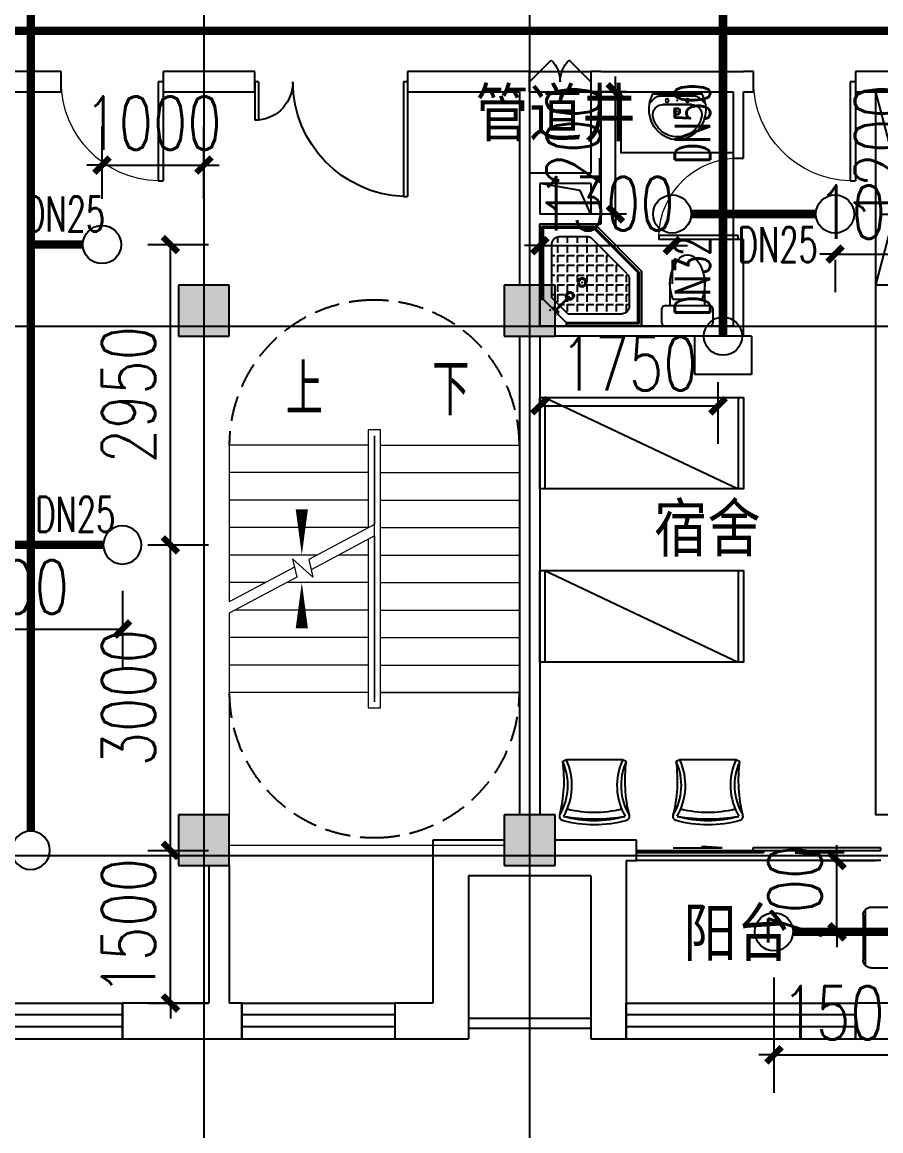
# Model space of a CAD drawing. Extents: x 0 to 2838408, y -923048 to 203859.
# Drawn here: x 2770978 to 2779413, y -409880 to -398991 of the extents above; entities that cross this region are included whole.
import ezdxf

# ---------------------------------------------------------------- set-up
doc = ezdxf.new("R2010")
doc.units = 0
doc.header["$LTSCALE"] = 1000
doc.linetypes.add('DASH', pattern=[0.35, 0.25, -0.1])
for name, color, linetype in [('A-Fixt', 81, 'Continuous'), ('CLAYER', 7, 'Continuous'), ('COLUMN', 9, 'Continuous'), ('DIM_SYMB', 3, 'Continuous'), ('DIM_喷淋', 3, 'Continuous'), ('DOOR_FIRE', 4, 'Continuous'), ('DOTE', 8, 'Continuous'), ('E2-栏杆', 92, 'Continuous'), ('EQUIP_喷头', 7, 'Continuous'), ('PIPE-喷淋', 6, 'Continuous'), ('PUB_HATCH', 8, 'Continuous'), ('PUB_TEXT', 7, 'Continuous'), ('STAIR', 2, 'Continuous'), ('TEXT_喷淋', 7, 'Continuous'), ('TWT_DIM', 3, 'Continuous'), ('WALL', 9, 'Continuous'), ('WINDOW', 4, 'Continuous'), ('XREF', 8, 'Continuous'), ('洁具', 213, 'Continuous'), ('配景', 3, 'Continuous')]:
    doc.layers.add(name, color=color, linetype=linetype)
doc.layers.add('A-FLOR-STRS', color=8, linetype='Continuous', lineweight=0)
doc.styles.add('_TCH_DIM', font='SIMPLEX', dxfattribs={"bigfont": 'GBCBIG'})
doc.styles.add('_TCH_DIM_T3', font='SIMPLEX', dxfattribs={"width": 0.75, "bigfont": 'HZTXT'})
doc.styles.add('_TWT_PIPEDN', font='SIMPLEX', dxfattribs={"width": 0.8, "height": 2.3, "bigfont": 'HZTXT'})
doc.styles.get("Standard").update_dxf_attribs({"font": 'geniso.shx', "bigfont": 'hztxt.shx'})
doc.dimstyles.new('_TWT_ARCH&&150', dxfattribs={"dimtxt": 525, "dimasz": 150, "dimexe": 375, "dimexo": 450, "dimgap": 150, "dimtad": 1, "dimdec": 0, "dimzin": 0, "dimdsep": 46, "dimtxsty": '_TCH_DIM_T3', "dimblk": 'ARCHTICK', "dimcen": 0.09, "dimclrt": 7, "dimazin": 2, "dimtfac": 1, "dimtdec": 0, "dimtix": 1, "dimtmove": 2, "dimatfit": 3, "dimfxl": 1, "dimtolj": 1, "dimtzin": 0, "dimarcsym": 0})

# ---------------------------------------------------------------- blocks, each defined once
blk = doc.blocks.new('1F平面-CAD导入_dwg_Drawing4_t3_dwg_$plan$00001613-474159-1F-927810-1F')
at = {"layer": '洁具'}
for p, q in [((-30, 250), (-170, 250)), ((-200, 170), (-430, 170)), ((-260, -140), (-260, 140)), ((-200, -170), (-200, -220)), ((-170, -250), (-30, -250))]:
    blk.add_line(p, q, dxfattribs=at)
for points in [[(-200, 220), (-200, 170), (-200, -170), (-430, -170)], [(0, -220), (0, 220)]]:
    blk.add_lwpolyline(points, dxfattribs=at)
for centre, radius, start, end in [((-170, 220), 30, 90, 180), ((-30, 220), 30, 0, 90), ((-413, -227), 398, 67.4505, 126.6381), ((-590, 0), 110, 123.4509, 236.5491), ((-413, 227), 398, 233.3619, 292.5495), ((-170, -220), 30, 180, 270), ((-30, -220), 30, 270, 0)]:
    blk.add_arc(centre, radius, start, end, dxfattribs=at)
blk = doc.blocks.new('$lvtry$00000169')
at = {"color": 0}
for p, q in [((259, -36), (259, 0)), ((259, -36), (36, -259)), ((259, -24), (976, -24)), ((259, -36), (964, -36)), ((964, -36), (976, -24)), ((964, -36), (964, -525)), ((976, -24), (976, -530)), ((276, -120), (120, -276)), ((144, -151), (291, -298)), ((151, -144), (298, -291)), ((183, -213), (205, -213)), ((220, -213), (243, -213)), ((270, -213), (270, -143)), ((270, -213), (340, -213)), ((276, -120), (808, -120)), ((366, -213), (366, -143)), ((366, -213), (436, -213)), ((462, -213), (462, -143)), ((462, -213), (532, -213)), ((558, -213), (558, -143)), ((558, -213), (628, -213)), ((655, -213), (655, -143)), ((655, -213), (725, -213)), ((751, -213), (751, -143)), ((751, -213), (821, -213)), ((847, -213), (847, -143)), ((847, -213), (880, -213)), ((880, -192), (880, -460)), ((36, -259), (0, -259)), ((24, -259), (24, -976)), ((36, -259), (36, -964)), ((120, -276), (120, -808)), ((120, -309), (147, -309)), ((173, -309), (173, -239)), ((173, -309), (243, -309)), ((270, -263), (270, -239)), ((334, -309), (340, -309)), ((366, -309), (366, -239)), ((366, -309), (436, -309)), ((462, -309), (462, -239)), ((462, -309), (532, -309)), ((558, -309), (558, -239)), ((558, -309), (628, -309)), ((655, -309), (655, -239)), ((655, -309), (725, -309)), ((751, -309), (751, -239)), ((751, -309), (821, -309)), ((847, -309), (847, -239)), ((847, -309), (880, -309)), ((120, -405), (147, -405)), ((173, -405), (173, -335)), ((173, -405), (243, -405)), ((173, -501), (173, -431)), ((270, -405), (270, -335)), ((270, -405), (340, -405)), ((270, -501), (270, -431)), ((366, -405), (366, -335)), ((366, -405), (379, -405)), ((366, -501), (366, -431)), ((462, -405), (462, -335)), ((462, -405), (532, -405)), ((462, -501), (462, -431)), ((558, -405), (558, -335)), ((558, -405), (628, -405)), ((558, -501), (558, -431)), ((655, -405), (655, -335)), ((655, -405), (725, -405)), ((655, -501), (655, -431)), ((751, -405), (751, -335)), ((751, -405), (821, -405)), ((751, -501), (751, -431)), ((847, -405), (847, -335)), ((847, -405), (880, -405)), ((847, -501), (847, -431)), ((120, -501), (147, -501)), ((173, -501), (243, -501)), ((173, -598), (173, -528)), ((270, -501), (340, -501)), ((270, -598), (270, -528)), ((366, -501), (436, -501)), ((366, -598), (366, -528)), ((462, -501), (532, -501)), ((462, -598), (462, -528)), ((859, -511), (511, -859)), ((964, -525), (525, -964)), ((976, -530), (530, -976)), ((558, -501), (628, -501)), ((558, -598), (558, -528)), ((655, -501), (725, -501)), ((655, -598), (655, -528)), ((751, -501), (821, -501)), ((751, -598), (751, -528)), ((847, -501), (867, -501)), ((964, -525), (976, -530)), ((120, -598), (147, -598)), ((173, -598), (243, -598)), ((173, -694), (173, -624)), ((270, -598), (340, -598)), ((270, -694), (270, -624)), ((366, -598), (436, -598)), ((366, -694), (366, -624)), ((462, -598), (532, -598)), ((462, -694), (462, -624)), ((558, -598), (628, -598)), ((558, -694), (558, -624)), ((655, -598), (725, -598)), ((655, -694), (655, -624)), ((751, -598), (773, -598)), ((120, -694), (147, -694)), ((173, -694), (243, -694)), ((173, -790), (173, -720)), ((270, -694), (340, -694)), ((270, -790), (270, -720)), ((366, -694), (436, -694)), ((366, -790), (366, -720)), ((462, -694), (532, -694)), ((462, -790), (462, -720)), ((558, -694), (628, -694)), ((558, -790), (558, -720)), ((655, -694), (676, -694)), ((120, -790), (147, -790)), ((173, -790), (243, -790)), ((173, -878), (173, -816)), ((270, -790), (340, -790)), ((270, -880), (270, -816)), ((366, -790), (436, -790)), ((366, -880), (366, -816)), ((462, -790), (532, -790)), ((462, -880), (462, -816)), ((558, -790), (580, -790)), ((36, -964), (24, -976)), ((24, -976), (530, -976)), ((36, -964), (525, -964)), ((192, -880), (460, -880)), ((525, -964), (530, -976))]:
    blk.add_line(p, q, dxfattribs=at)
blk.add_lwpolyline([(0, 0), (0, -1000), (540, -1000), (1000, -540), (1000, 0)], close=True)
for points in [[(0, 0), (0, -1000)], [(0, 0), (1000, 0)], [(1000, 0), (1000, -540)], [(136, -190), (148, -178), (132, -162), (121, -174)], [(190, -136), (178, -148), (162, -132), (174, -121)], [(1000, -540), (540, -1000)], [(0, -1000), (540, -1000)]]:
    blk.add_lwpolyline(points, close=True, dxfattribs=at)
for radius in [43.8, 31.1]:
    blk.add_circle((416, -428), radius, dxfattribs=at)
for centre, radius, start, end in [((808, -192), 72, 0, 90), ((296, -296), 40.6, 142.583, 128.4197), ((296, -296), 28.6, 145.828, 125.6599), ((808, -460), 72, 315, 0), ((192, -808), 72, 180, 270), ((460, -808), 72, 270, 315)]:
    blk.add_arc(centre, radius, start, end, dxfattribs=at)
for p in [(156, -102, 0), (103, -156, 0), (416, -428, 0)]:
    blk.add_point(p, dxfattribs=at)
blk = doc.blocks.new('$lvtry$00000178')
at = {"color": 0}
for p, q in [((-238, 0), (238, 0)), ((-214, -36), (-272, -91)), ((-180, -23), (180, -23)), ((-142, -105), (140, -105)), ((140, -105), (-142, -105)), ((216, -37), (268, -91))]:
    blk.add_line(p, q, dxfattribs=at)
blk.add_lwpolyline([(-104, -430, 0.224698), (110, -425, 0.348046), (269, -79), (239, 0), (-241, 0), (-271, -79, 0.356844)], format="xyb", close=True, dxfattribs=at)
for centre, radius in [((-100, -65), 16.3), ((100, -65), 16.3), ((1, -172), 31.6)]:
    blk.add_circle(centre, radius, dxfattribs=at)
at = {"color": 0, "lineweight": 13}
blk.add_circle((1, -172), 23, dxfattribs=at)
at = {"color": 0}
for centre, radius, start, end in [((-142, -205), 100, 90, 190.5602), ((-180, -73), 50, 90, 133.181), ((140, -205), 100, 349.4398, 90), ((180, -73), 50, 44.5607, 90), ((-1, -179), 243, 190.5602, 349.4398)]:
    blk.add_arc(centre, radius, start, end, dxfattribs=at)
for p in [(0, -65), (1, -172)]:
    blk.add_point(p, dxfattribs=at)
blk = doc.blocks.new('A$C70365C93')
at = {"layer": '洁具'}
blk.add_lwpolyline([(-1900, 2300), (-1900, 1700), (-800, 1700), (-800, 2300)], close=True, dxfattribs=at)
blk.add_blockref('$lvtry$00000178', (-1350, 2280), dxfattribs=at)
at = {"layer": '洁具', "rotation": 180}
blk.add_blockref('$lvtry$00000169', (0, 0), dxfattribs=at)
at = {"layer": '洁具', "extrusion": (0, 0, -1), "xscale": -1, "zscale": -1, "rotation": 90}
blk.add_blockref('1F平面-CAD导入_dwg_Drawing4_t3_dwg_$plan$00001613-474159-1F-927810-1F', (1450, 0), dxfattribs=at)
blk = doc.blocks.new('单人床')
at = {"layer": 'A-Fixt'}
for p, q in [((47774, 13973), (48674, 13973)), ((47774, 12073), (48674, 13973)), ((47774, 12073), (48674, 12073))]:
    blk.add_line(p, q, dxfattribs=at)
blk.add_lwpolyline([(47774, 14023), (48674, 14023), (48674, 12023), (47774, 12023), (47774, 14023)], dxfattribs=at)
blk = doc.blocks.new('CH_AP01')
for p, q in [((-311, 17), (-275, 0)), ((-275, 0), (275, 0)), ((275, 0), (311, 17))]:
    blk.add_line(p, q)
for centre, radius, start, end in [((-307, 555), 37.8, 100.1859, 202.8359), ((0, -579), 1213, 74.7104, 105.2896), ((0, -579), 1173, 75.0287, 104.9713), ((0, -1278), 1857, 80.611, 99.389), ((-824, 250), 603, 335.5038, 30.2691), ((824, 250), 603, 149.7309, 204.4962), ((307, 555), 37.8, 337.1641, 79.8141), ((-1658, 202), 1360, 352.1659, 14.4283), ((-824, 250), 563, 335.5038, 31.0903), ((0, -579), 1093, 75.8767, 104.1233), ((824, 250), 563, 148.9097, 204.4962), ((1658, 202), 1360, 165.5717, 187.8341)]:
    blk.add_arc(centre, radius, start, end)
blk = doc.blocks.new('A$C61295E98')
at = {"color": 3}
for p, q in [((544, 598), (0, 598)), ((0, 598), (0, 0)), ((161, 598), (161, 0)), ((170, 0), (170, 598)), ((603, 572), (603, 26)), ((624, 518), (624, 80)), ((544, 0), (0, 0))]:
    blk.add_line(p, q, dxfattribs=at)
for points in [[(82, 540), (75, 540), (75, 577), (82, 577)], [(82, 453), (75, 453), (75, 490), (82, 490)], [(82, 353), (75, 353), (75, 389), (82, 389)]]:
    blk.add_lwpolyline(points, close=True, dxfattribs=at)
for centre in [(74, 250), (74, 164), (74, 71)]:
    blk.add_circle(centre, 15.7, dxfattribs=at)
for centre, start, end in [((544, 518), 360, 90), ((544, 80), 270, 0)]:
    blk.add_arc(centre, 80, start, end, dxfattribs=at)
blk = doc.blocks.new('宿舍')
at = {"layer": 'A-Fixt'}
for p, q in [((47854, 13802), (48354, 15702)), ((48354, 13802), (47854, 15702)), ((47854, 13802), (48354, 13802))]:
    blk.add_line(p, q, dxfattribs=at)
for points in [[(47854, 8602), (48354, 8602), (48354, 15702), (47854, 15702)], [(47854, 10676), (47970, 10676), (47970, 11743), (47854, 11743)]]:
    blk.add_lwpolyline(points, close=True, dxfattribs=at)
at = {"xscale": -1, "rotation": 90}
for p in [(63677, 60475), (63677, 58775)]:
    blk.add_blockref('单人床', p, dxfattribs=at)
at = {"layer": 'A-Fixt', "xscale": -1, "rotation": 180}
for p in [(50002, 9140), (51117, 9140)]:
    blk.add_blockref('CH_AP01', p, dxfattribs=at)
at = {"layer": '配景', "color": 252}
blk.add_blockref('A$C61295E98', (47854, 7097), dxfattribs=at)
blk = doc.blocks.new('$WINLIB2D$00000001')
at = {"color": 0}
for points in [[(-0.5, 0.5), (-0.5, -0.5)], [(-0.5, 0.5), (0.5, 0.5)], [(0.5, -0.5), (0.5, 0.5)], [(0.5, 0.1667), (-0.5, 0.1667)], [(0.5, -0.1667), (-0.5, -0.1667)], [(-0.5, -0.5), (0.5, -0.5)]]:
    blk.add_lwpolyline(points, dxfattribs=at)
blk = doc.blocks.new('$DorLib2D$00000131')
at = {"color": 0, "linetype": 'Continuous'}
for p, q in [((0.15, 0.125), (0.2319, 0.1973)), ((0.2319, 0.1973), (0.2319, 0.125)), ((-0.5, 0.125), (-0.5, 0)), ((0.0192, 0.125), (-0.5, 0.125)), ((0.0192, 0), (0.0192, 0.125)), ((0.35, 0.125), (0.15, 0.125)), ((-0.5, 0), (0.0192, 0)), ((-0.024, 0), (0.5, 0)), ((-0.024, -0.125), (-0.024, 0)), ((0.5, 0), (0.5, -0.125)), ((-0.35, -0.125), (-0.15, -0.125)), ((-0.2319, -0.1973), (-0.2319, -0.125)), ((-0.15, -0.125), (-0.2319, -0.1973)), ((0.5, -0.125), (-0.024, -0.125))]:
    blk.add_line(p, q, dxfattribs=at)
blk = doc.blocks.new('$DorLib2D$00000001')
for p, q in [((0.45, 0.975), (0.5, 0.975)), ((0.45, 0), (0.45, 0.975)), ((0.5, 0), (0.5, 0.975)), ((0.5, 0), (0.45, 0))]:
    blk.add_line(p, q)
at = {"lineweight": 13}
blk.add_arc((0.475, 0), 0.975, 91.4693, 180, dxfattribs=at)
blk = doc.blocks.new('$DorLib2D$00000116')
at = {"color": 0}
for p, q in [((-0.5, 0), (-0.146, 0.354)), ((0.5, 0), (0.146, 0.354))]:
    blk.add_line(p, q, dxfattribs=at)
for centre, start, end in [((-0.5, 0), 0, 45), ((0.5, 0), 135, 180)]:
    blk.add_arc(centre, 0.5, start, end, dxfattribs=at)
blk = doc.blocks.new('$DorLib2D$00000225')
at = {"color": 0}
for p, q in [((0.475, -0.0014), (0.475, 0.7521)), ((0.475, 0.7521), (0.5, 0.7521)), ((0.5, -0.0014), (0.5, 0.7521)), ((-0.5, 0), (-0.5, 0.252)), ((-0.475, 0.252), (-0.5, 0.252)), ((-0.475, 0), (-0.475, 0.252)), ((-0.475, 0), (-0.5, 0)), ((0.475, -0.0014), (0.5, -0.0014))]:
    blk.add_line(p, q, dxfattribs=at)
for centre, radius, start, end in [((0.5046, -0.0019), 0.7546, 92.24927, 179.72377), ((-0.5008, 0.0026), 0.2508, 359.78987, 84.09744)]:
    blk.add_arc(centre, radius, start, end, dxfattribs=at)
blk = doc.blocks.new('2F1')
at = {"layer": 'PUB_HATCH'}
for points in [[(2436466.7, -402075.2), (2436966.7, -402075.2), (2436966.7, -401575.2), (2436466.7, -401575.2)], [(2439666.7, -402075.2), (2440166.7, -402075.2), (2440166.7, -401575.2), (2439666.7, -401575.2)], [(2436466.7, -407275.2), (2436966.7, -407275.2), (2436966.7, -406775.2), (2436466.7, -406775.2)], [(2439666.7, -407275.2), (2440166.7, -407275.2), (2440166.7, -406775.2), (2439666.7, -406775.2)]]:
    blk.add_hatch(color=256, dxfattribs=at).paths.add_polyline_path(points)
blk.add_lwpolyline([(2440516.7, -400875.2), (2440413.2, -400645), (2440016.7, -400575.2)])
at = {"layer": 'A-FLOR-STRS'}
for p, q in [((2438451.7, -402995.2), (2438331.7, -402995.2)), ((2438331.7, -402995.2), (2438331.7, -403955.8)), ((2438451.7, -405725.2), (2438451.7, -402995.2)), ((2438391.7, -403055.2), (2438391.7, -403055.2)), ((2438391.7, -403055.2), (2438391.7, -403923.8)), ((2438391.7, -403923.8), (2438391.7, -403055.2)), ((2436966.7, -403145.2), (2436966.7, -404683.3)), ((2438331.7, -403145.2), (2436966.7, -403145.2)), ((2438391.7, -403145.2), (2438391.7, -403923.8)), ((2438391.7, -405575.2), (2438391.7, -403145.2)), ((2438391.7, -403145.2), (2438391.7, -403145.2)), ((2438451.7, -403145.2), (2439816.7, -403145.2)), ((2439816.7, -405575.2), (2439816.7, -403145.2)), ((2438331.7, -403415.2), (2436966.7, -403415.2)), ((2438451.7, -403415.2), (2439816.7, -403415.2)), ((2438331.7, -403685.2), (2436966.7, -403685.2)), ((2438451.7, -403685.2), (2439816.7, -403685.2)), ((2438331.7, -403955.2), (2436966.7, -403955.2)), ((2438391.7, -403923.8), (2437746.8, -404267.5)), ((2438451.7, -403955.2), (2439816.7, -403955.2)), ((2438391.7, -404037.2), (2437770.2, -404368.4)), ((2438331.7, -404069.1), (2438331.7, -405725.2)), ((2438391.7, -404037.2), (2438391.7, -405575.2)), ((2438391.7, -404037.2), (2438391.7, -405665.2)), ((2438391.7, -405665.2), (2438391.7, -404037.2)), ((2437826.2, -404225.2), (2436966.7, -404225.2)), ((2437787.1, -404441.4), (2437587.1, -404261.6)), ((2437587.1, -404261.6), (2437629.3, -404443.5)), ((2437746.8, -404267.5), (2437787.1, -404441.4)), ((2438331.7, -404225.2), (2438038.9, -404225.2)), ((2438451.7, -404225.2), (2439816.7, -404225.2)), ((2437605.9, -404342.7), (2436966.7, -404683.3)), ((2437629.3, -404443.5), (2436966.7, -404796.6)), ((2437319.6, -404495.2), (2436966.7, -404495.2)), ((2438331.7, -404495.2), (2437532.2, -404495.2)), ((2438451.7, -404495.2), (2439816.7, -404495.2)), ((2436966.7, -404796.6), (2436966.7, -405575.2)), ((2438331.7, -404765.2), (2437025.6, -404765.2)), ((2438451.7, -404765.2), (2439816.7, -404765.2)), ((2438331.7, -405035.2), (2436966.7, -405035.2)), ((2438451.7, -405035.2), (2439816.7, -405035.2)), ((2438331.7, -405305.2), (2436966.7, -405305.2)), ((2438451.7, -405305.2), (2439816.7, -405305.2)), ((2438331.7, -405575.2), (2436966.7, -405575.2)), ((2436966.7, -405575.2), (2436966.7, -406775.2)), ((2438331.7, -405575.2), (2436966.7, -405575.2)), ((2438451.7, -405575.2), (2439816.7, -405575.2)), ((2439816.7, -405575.2), (2438451.7, -405575.2)), ((2439816.7, -406775.2), (2439816.7, -405575.2)), ((2438391.7, -405665.2), (2438391.7, -405665.2)), ((2438331.7, -405725.2), (2438451.7, -405725.2)), ((2436966.7, -407075.2), (2439666.7, -407075.2))]:
    blk.add_line(p, q, dxfattribs=at)
at = {"layer": 'COLUMN'}
for p, q in [((2436966.7, -401575.2), (2436466.7, -401575.2)), ((2436466.7, -401575.2), (2436466.7, -402075.2)), ((2436966.7, -402075.2), (2436966.7, -401575.2)), ((2440166.7, -401575.2), (2439666.7, -401575.2)), ((2439666.7, -401575.2), (2439666.7, -402075.2)), ((2440166.7, -402075.2), (2440166.7, -401575.2)), ((2436466.7, -402075.2), (2436966.7, -402075.2)), ((2439666.7, -402075.2), (2440166.7, -402075.2)), ((2436966.7, -406775.2), (2436466.7, -406775.2)), ((2436466.7, -406775.2), (2436466.7, -407275.2)), ((2436966.7, -407275.2), (2436966.7, -406775.2)), ((2440166.7, -406775.2), (2439666.7, -406775.2)), ((2439666.7, -406775.2), (2439666.7, -407275.2)), ((2440166.7, -407275.2), (2440166.7, -406775.2)), ((2436466.7, -407275.2), (2436966.7, -407275.2)), ((2439666.7, -407275.2), (2440166.7, -407275.2))]:
    blk.add_line(p, q, dxfattribs=at)
at = {"layer": 'DIM_SYMB'}
for points in [[(2437679.2, -403010.2, 0, 0, 0), (2437679.2, -404225.2, 0, 120, 0), (2437679.2, -403775.2, 0, 0, 0)], [(2439104.2, -403010.2, 0, 0, 0), (2439104.2, -406325.2, 0, 0, 0), (2437679.2, -406325.2, 0, 0, 0), (2437679.2, -404495.2, 0, 120, 0), (2437679.2, -404945.2, 0, 0, 0)]]:
    blk.add_lwpolyline(points, format="xyseb", dxfattribs=at)
at = {"layer": 'DOOR_FIRE'}
for p, q in [((2439916.7, -399475.2), (2440516.7, -399475.2)), ((2439916.7, -399675.2), (2440516.7, -399675.2))]:
    blk.add_line(p, q, dxfattribs=at)
at = {"layer": 'DOTE'}
for p, q in [((2436716.7, -327575.2), (2436716.7, -410775.2)), ((2439916.7, -327575.2), (2439916.7, -410775.2)), ((2343216.7, -401975.2), (2453916.7, -401975.2)), ((2343216.7, -407175.2), (2453916.7, -407175.2)), ((2343216.7, -407175.2), (2453916.7, -407175.2))]:
    blk.add_line(p, q, dxfattribs=at)
at = {"layer": 'E2-栏杆'}
for points in [[(2440516.7, -408775.2), (2439316.7, -408775.2)], [(2440516.7, -408875.2), (2439316.7, -408875.2)]]:
    blk.add_lwpolyline(points, dxfattribs=at)
at = {"layer": 'STAIR', "color": 9, "linetype": 'DASH'}
for p, q in [((2438391.7, -401720.2), (2438391.7, -401720.2)), ((2438391.7, -407000.2), (2438391.7, -407000.2))]:
    blk.add_line(p, q, dxfattribs=at)
for points in [[(2436966.7, -403145.2, -0.4142136), (2438391.7, -401720.2)], [(2439816.7, -403145.2, 0.4142136), (2438391.7, -401720.2)], [(2436966.7, -405575.2, 0.4142136), (2438391.7, -407000.2)], [(2439816.7, -405575.2, -0.4142136), (2438391.7, -407000.2)]]:
    blk.add_lwpolyline(points, format="xyb", dxfattribs=at)
at = {"layer": 'WALL'}
for p, q in [((2435316.7, -399475.2), (2434716.7, -399475.2)), ((2435316.7, -399675.2), (2435316.7, -399475.2)), ((2436866.7, -399475.2), (2436316.7, -399475.2)), ((2436316.7, -399475.2), (2436316.7, -399675.2)), ((2437216.7, -399475.2), (2436866.7, -399475.2)), ((2437216.7, -399675.2), (2437216.7, -399475.2)), ((2439916.7, -399475.2), (2438716.7, -399475.2)), ((2438716.7, -399475.2), (2438716.7, -399675.2)), ((2439916.7, -399675.2), (2439916.7, -399475.2)), ((2440616.7, -399475.2), (2440516.7, -399475.2)), ((2440516.7, -399475.2), (2440516.7, -399675.2)), ((2440616.7, -399475.2), (2442016.7, -399475.2)), ((2442116.7, -399475.2), (2442016.7, -399475.2)), ((2442116.7, -399675.2), (2442116.7, -399475.2)), ((2443916.7, -399475.2), (2443116.7, -399475.2)), ((2443116.7, -399475.2), (2443116.7, -399675.2)), ((2434816.7, -399675.2), (2435316.7, -399675.2)), ((2436316.7, -399675.2), (2436866.7, -399675.2)), ((2436866.7, -399675.2), (2437216.7, -399675.2)), ((2438716.7, -399675.2), (2439816.7, -399675.2)), ((2439816.7, -399675.2), (2439816.7, -400475.2)), ((2439916.7, -399675.2), (2439916.7, -400475.2)), ((2440516.7, -399675.2), (2440516.7, -400475.2)), ((2440616.7, -399675.2), (2441916.7, -399675.2)), ((2440616.7, -399675.2), (2440616.7, -400475.2)), ((2441916.7, -399675.2), (2441916.7, -400325.2)), ((2442016.7, -399675.2), (2442116.7, -399675.2)), ((2442016.7, -400325.2), (2442016.7, -399675.2)), ((2443116.7, -399675.2), (2443816.7, -399675.2)), ((2441916.7, -400325.2), (2442016.7, -400325.2)), ((2439816.7, -400475.2), (2439816.7, -400875.2)), ((2440516.7, -400475.2), (2439916.7, -400475.2)), ((2440616.7, -400475.2), (2440616.7, -400975.2)), ((2440016.7, -400575.2), (2440016.7, -400875.2)), ((2440516.7, -400575.2), (2440016.7, -400575.2)), ((2440516.7, -400575.2), (2440516.7, -400875.2)), ((2439816.7, -400875.2), (2439816.7, -401575.2)), ((2440516.7, -400875.2), (2440016.7, -400875.2)), ((2440016.7, -400975.2), (2440016.7, -401575.2)), ((2440616.7, -400975.2), (2440016.7, -400975.2)), ((2442016.7, -401125.2), (2441916.7, -401125.2)), ((2441916.7, -401125.2), (2441916.7, -401975.2)), ((2442016.7, -402075.2), (2442016.7, -401125.2)), ((2441916.7, -401975.2), (2440166.7, -401975.2)), ((2439816.7, -402075.2), (2439816.7, -406775.2)), ((2440016.7, -402075.2), (2440016.7, -406775.2)), ((2442016.7, -402075.2), (2440166.7, -402075.2)), ((2439666.7, -407025.2), (2438966.7, -407025.2)), ((2438966.7, -407025.2), (2438966.7, -408625.2)), ((2440616.7, -407025.2), (2440166.7, -407025.2)), ((2440966.7, -407025.2), (2440616.7, -407025.2)), ((2440966.7, -407225.2), (2440966.7, -407025.2)), ((2440866.7, -407225.2), (2440866.7, -408625.2)), ((2440866.7, -407225.2), (2440966.7, -407225.2)), ((2436766.7, -407275.2), (2436766.7, -408625.2)), ((2436966.7, -407275.2), (2436966.7, -408625.2)), ((2439916.7, -407375.2), (2439316.7, -407375.2)), ((2439316.7, -407375.2), (2439316.7, -408975.2)), ((2440516.7, -407375.2), (2439916.7, -407375.2)), ((2440516.7, -407375.2), (2440516.7, -408975.2)), ((2436766.7, -408625.2), (2435916.7, -408625.2)), ((2435916.7, -408625.2), (2435916.7, -408975.2)), ((2437091.7, -408625.2), (2436966.7, -408625.2)), ((2437091.7, -408975.2), (2437091.7, -408625.2)), ((2438966.7, -408625.2), (2438591.8, -408625.2)), ((2438591.8, -408625.2), (2438591.8, -408975.2)), ((2440866.7, -408975.2), (2440866.7, -408625.2)), ((2443816.7, -408625.2), (2443116.7, -408625.2)), ((2443116.7, -408625.2), (2443116.7, -408975.2)), ((2435916.7, -408975.2), (2436866.7, -408975.2)), ((2436866.7, -408975.2), (2437091.7, -408975.2)), ((2438591.8, -408975.2), (2439316.7, -408975.2)), ((2440516.7, -408975.2), (2440866.7, -408975.2)), ((2443116.7, -408975.2), (2443916.7, -408975.2))]:
    blk.add_line(p, q, dxfattribs=at)
at = {"layer": 'WINDOW'}
for p, q in [((2441916.7, -400325.2), (2441916.7, -401125.2)), ((2443366.7, -407225.2), (2440966.7, -407225.2))]:
    blk.add_line(p, q, dxfattribs=at)
at = {"xscale": -1, "rotation": 359.9999999999999}
for name, p in [('A$C70365C93', (2440016.7, -401975.2)), ('宿舍', (2491670.6, -415376.9))]:
    blk.add_blockref(name, p, dxfattribs=at)
at = {"layer": 'DOOR_FIRE', "xscale": -600, "yscale": 600, "zscale": 200}
blk.add_blockref('$DorLib2D$00000116', (2440216.7, -399575.2), dxfattribs=at)
at = {"layer": 'DOOR_FIRE', "xscale": -1500, "yscale": 1500, "zscale": 200, "rotation": 180}
blk.add_blockref('$DorLib2D$00000225', (2437966.7, -399575.2), dxfattribs=at)
at = {"layer": 'WINDOW'}
for name, p, xscale, yscale, zscale, rotation in [('$DorLib2D$00000001', (2435816.7, -399575.2), -1000, 1000, -1000, 180), ('$DorLib2D$00000001', (2441966.7, -400725.2), 800, -800, 800, 270), ('$DorLib2D$00000131', (2442166.7, -407125.2), -2400, 200, -2400, 180), ('$WINLIB2D$00000001', (2434791.7, -408800.2), -2249.999999993481, -350, -2249.999999993481, 180), ('$WINLIB2D$00000001', (2437841.7, -408800.2), -1500.092589734973, 350, -1500.092589734973, 180), ('$WINLIB2D$00000001', (2441991.7, -408800.2), -2249.999999993481, -350, -2249.999999993481, 180)]:
    blk.add_blockref(name, p, dxfattribs=dict(at, xscale=xscale, yscale=yscale, zscale=zscale, rotation=rotation))
at = {"layer": 'WINDOW', "xscale": 1000, "yscale": -1000, "zscale": 1000}
blk.add_blockref('$DorLib2D$00000001', (2442616.7, -399575.2), dxfattribs=at)
at = {"layer": 'CLAYER'}
blk.add_text('管道井', height=525, dxfattribs=at).set_placement((2439384.2, -400162.2))
at = {"layer": 'PUB_TEXT', "color": 7, "style": '_TCH_DIM'}
for s, p in [('上', (2437522.9, -402852.7)), ('下', (2438961.8, -402852.7))]:
    blk.add_text(s, height=506.4, dxfattribs=at).set_placement(p)
at = {"layer": 'PUB_TEXT'}
for s, p in [('宿舍', (2441137.9, -404239)), ('阳台', (2441427.8, -408213.3))]:
    blk.add_text(s, height=525, dxfattribs=at).set_placement(p)
blk = doc.blocks.new('_ArchTick')
at = {"color": 0, "linetype": 'ByBlock', "const_width": 0.4}
blk.add_lwpolyline([(-0.5, -0.5), (0.5, 0.5)], dxfattribs=at)
blk = doc.blocks.new('*D1568')
at = {"layer": 'Defpoints', "color": 0, "linetype": 'ByBlock', "transparency": 16777216}
for p in [(2776063, -400875), (2777363, -400875), (2777363, -401185)]:
    blk.add_point(p, dxfattribs=at)
at = {"layer": 'TWT_DIM', "color": 0, "linetype": 'ByBlock', "lineweight": -2, "transparency": 16777216}
for p, q in [((2776063, -401185), (2775913, -401185)), ((2776063, -401185), (2777363, -401185)), ((2777363, -401185), (2777513, -401185)), ((2776063, -401325), (2776063, -401560)), ((2777363, -401325), (2777363, -401560))]:
    blk.add_line(p, q, dxfattribs=at)
at = {"layer": 'TWT_DIM', "color": 0, "linetype": 'ByBlock', "lineweight": -2, "transparency": 16777216, "xscale": 150, "yscale": 150, "zscale": 150}
blk.add_blockref('_ArchTick', (2776063, -401185), dxfattribs=at)
at = {"layer": 'TWT_DIM', "color": 0, "linetype": 'ByBlock', "lineweight": -2, "transparency": 16777216, "xscale": 150, "yscale": 150, "zscale": 150, "rotation": 180}
blk.add_blockref('_ArchTick', (2777363, -401185), dxfattribs=at)
at = {"layer": 'TWT_DIM', "color": 7, "linetype": 'ByBlock', "transparency": 16777216, "insert": (2776713, -400773), "char_height": 525, "attachment_point": 5, "style": '_TCH_DIM_T3'}
blk.add_mtext('\\A1;1300', dxfattribs=at)
blk = doc.blocks.new('*D1569')
at = {"layer": 'Defpoints', "color": 0, "linetype": 'ByBlock', "transparency": 16777216}
for p in [(2776063, -402075), (2777813, -402075), (2777813, -402758)]:
    blk.add_point(p, dxfattribs=at)
at = {"layer": 'TWT_DIM', "color": 0, "linetype": 'ByBlock', "lineweight": -2, "transparency": 16777216}
for p, q in [((2776063, -402525), (2776063, -403133)), ((2777813, -402525), (2777813, -403133)), ((2776063, -402758), (2777813, -402758))]:
    blk.add_line(p, q, dxfattribs=at)
at = {"layer": 'TWT_DIM', "color": 0, "linetype": 'ByBlock', "lineweight": -2, "transparency": 16777216, "xscale": 150, "yscale": 150, "zscale": 150, "rotation": 180}
blk.add_blockref('_ArchTick', (2776063, -402758), dxfattribs=at)
at = {"layer": 'TWT_DIM', "color": 0, "linetype": 'ByBlock', "lineweight": -2, "transparency": 16777216, "xscale": 150, "yscale": 150, "zscale": 150}
blk.add_blockref('_ArchTick', (2777813, -402758), dxfattribs=at)
at = {"layer": 'TWT_DIM', "color": 7, "linetype": 'ByBlock', "transparency": 16777216, "insert": (2776938, -402345), "char_height": 525, "attachment_point": 5, "style": '_TCH_DIM_T3'}
blk.add_mtext('\\A1;1750', dxfattribs=at)
blk = doc.blocks.new('*D1570')
at = {"layer": 'Defpoints', "color": 0, "linetype": 'ByBlock', "transparency": 16777216}
for p in [(2778963, -400875), (2779963, -400875), (2779963, -401269)]:
    blk.add_point(p, dxfattribs=at)
at = {"layer": 'TWT_DIM', "color": 0, "linetype": 'ByBlock', "lineweight": -2, "transparency": 16777216}
for p, q in [((2778963, -401269), (2778813, -401269)), ((2778963, -401269), (2779963, -401269)), ((2778963, -401325), (2778963, -401644)), ((2779963, -401269), (2780113, -401269)), ((2779963, -401325), (2779963, -401644))]:
    blk.add_line(p, q, dxfattribs=at)
at = {"layer": 'TWT_DIM', "color": 0, "linetype": 'ByBlock', "lineweight": -2, "transparency": 16777216, "xscale": 150, "yscale": 150, "zscale": 150}
blk.add_blockref('_ArchTick', (2778963, -401269), dxfattribs=at)
at = {"layer": 'TWT_DIM', "color": 0, "linetype": 'ByBlock', "lineweight": -2, "transparency": 16777216, "xscale": 150, "yscale": 150, "zscale": 150, "rotation": 180}
blk.add_blockref('_ArchTick', (2779963, -401269), dxfattribs=at)
at = {"layer": 'TWT_DIM', "color": 7, "linetype": 'ByBlock', "transparency": 16777216, "insert": (2779463, -400856), "char_height": 525, "attachment_point": 5, "style": '_TCH_DIM_T3'}
blk.add_mtext('\\A1;1000', dxfattribs=at)
blk = doc.blocks.new('*D1571')
at = {"layer": 'Defpoints', "color": 0, "linetype": 'ByBlock', "transparency": 16777216}
for p in [(2776805, -399675), (2777363, -399675), (2777363, -400875)]:
    blk.add_point(p, dxfattribs=at)
at = {"layer": 'TWT_DIM', "color": 0, "linetype": 'ByBlock', "lineweight": -2, "transparency": 16777216}
for p, q in [((2776805, -399675), (2776805, -399525)), ((2776913, -399675), (2776430, -399675)), ((2776805, -400875), (2776805, -399675)), ((2776913, -400875), (2776430, -400875)), ((2776805, -400875), (2776805, -401025))]:
    blk.add_line(p, q, dxfattribs=at)
at = {"layer": 'TWT_DIM', "color": 0, "linetype": 'ByBlock', "lineweight": -2, "transparency": 16777216, "xscale": 150, "yscale": 150, "zscale": 150}
for p, rotation in [((2776805, -399675), 270), ((2776805, -400875), 90)]:
    blk.add_blockref('_ArchTick', p, dxfattribs=dict(at, rotation=rotation))
at = {"layer": 'TWT_DIM', "color": 7, "linetype": 'ByBlock', "transparency": 16777216, "insert": (2776392, -400275), "char_height": 525, "attachment_point": 5, "rotation": 90, "style": '_TCH_DIM_T3'}
blk.add_mtext('\\A1;1200', dxfattribs=at)
blk = doc.blocks.new('*D1572')
at = {"layer": 'Defpoints', "color": 0, "linetype": 'ByBlock', "transparency": 16777216}
for p in [(2778963, -399675), (2779832, -399675), (2778963, -400875)]:
    blk.add_point(p, dxfattribs=at)
at = {"layer": 'TWT_DIM', "color": 0, "linetype": 'ByBlock', "lineweight": -2, "transparency": 16777216}
for p, q in [((2779832, -399675), (2779832, -399525)), ((2779413, -399675), (2780207, -399675)), ((2779832, -400875), (2779832, -399675)), ((2779413, -400875), (2780207, -400875)), ((2779832, -400875), (2779832, -401025))]:
    blk.add_line(p, q, dxfattribs=at)
at = {"layer": 'TWT_DIM', "color": 0, "linetype": 'ByBlock', "lineweight": -2, "transparency": 16777216, "xscale": 150, "yscale": 150, "zscale": 150}
for p, rotation in [((2779832, -399675), 270), ((2779832, -400875), 90)]:
    blk.add_blockref('_ArchTick', p, dxfattribs=dict(at, rotation=rotation))
at = {"layer": 'TWT_DIM', "color": 7, "linetype": 'ByBlock', "transparency": 16777216, "insert": (2779419, -400275), "char_height": 525, "attachment_point": 5, "rotation": 90, "style": '_TCH_DIM_T3'}
blk.add_mtext('\\A1;1200', dxfattribs=at)
blk = doc.blocks.new('*D1573')
at = {"layer": 'Defpoints', "color": 0, "linetype": 'ByBlock', "transparency": 16777216}
for p in [(2778363, -407925), (2779863, -407925), (2779863, -409133)]:
    blk.add_point(p, dxfattribs=at)
at = {"layer": 'TWT_DIM', "color": 0, "linetype": 'ByBlock', "lineweight": -2, "transparency": 16777216}
for p, q in [((2778363, -408375), (2778363, -409508)), ((2779863, -408375), (2779863, -409508)), ((2778363, -409133), (2778213, -409133)), ((2778363, -409133), (2779863, -409133)), ((2779863, -409133), (2780013, -409133))]:
    blk.add_line(p, q, dxfattribs=at)
at = {"layer": 'TWT_DIM', "color": 0, "linetype": 'ByBlock', "lineweight": -2, "transparency": 16777216, "xscale": 150, "yscale": 150, "zscale": 150}
blk.add_blockref('_ArchTick', (2778363, -409133), dxfattribs=at)
at = {"layer": 'TWT_DIM', "color": 0, "linetype": 'ByBlock', "lineweight": -2, "transparency": 16777216, "xscale": 150, "yscale": 150, "zscale": 150, "rotation": 180}
blk.add_blockref('_ArchTick', (2779863, -409133), dxfattribs=at)
at = {"layer": 'TWT_DIM', "color": 7, "linetype": 'ByBlock', "transparency": 16777216, "insert": (2779113, -408720), "char_height": 525, "attachment_point": 5, "style": '_TCH_DIM_T3'}
blk.add_mtext('\\A1;1500', dxfattribs=at)
blk = doc.blocks.new('*D1574')
at = {"layer": 'Defpoints', "color": 0, "linetype": 'ByBlock', "transparency": 16777216}
for p in [(2778363, -407225), (2778982, -407225), (2778363, -407925)]:
    blk.add_point(p, dxfattribs=at)
at = {"layer": 'TWT_DIM', "color": 0, "linetype": 'ByBlock', "lineweight": -2, "transparency": 16777216}
for p, q in [((2778982, -407225), (2778982, -407075)), ((2778813, -407225), (2779357, -407225)), ((2778982, -407925), (2778982, -407225)), ((2778813, -407925), (2779357, -407925)), ((2778982, -407925), (2778982, -408075))]:
    blk.add_line(p, q, dxfattribs=at)
at = {"layer": 'TWT_DIM', "color": 0, "linetype": 'ByBlock', "lineweight": -2, "transparency": 16777216, "xscale": 150, "yscale": 150, "zscale": 150}
for p, rotation in [((2778982, -407225), 270), ((2778982, -407925), 90)]:
    blk.add_blockref('_ArchTick', p, dxfattribs=dict(at, rotation=rotation))
at = {"layer": 'TWT_DIM', "color": 7, "linetype": 'ByBlock', "transparency": 16777216, "insert": (2778569, -407575), "char_height": 525, "attachment_point": 5, "rotation": 90, "style": '_TCH_DIM_T3'}
blk.add_mtext('\\A1;700', dxfattribs=at)
blk = doc.blocks.new('*D1590')
at = {"layer": 'Defpoints', "color": 0, "linetype": 'ByBlock', "transparency": 16777216}
for p in [(2772763, -400395), (2771763, -401175), (2772763, -401175)]:
    blk.add_point(p, dxfattribs=at)
at = {"layer": 'TWT_DIM', "color": 0, "linetype": 'ByBlock', "lineweight": -2, "transparency": 16777216}
for p, q in [((2771763, -400725), (2771763, -400020)), ((2772763, -400725), (2772763, -400020)), ((2771763, -400395), (2771613, -400395)), ((2771763, -400395), (2772763, -400395)), ((2772763, -400395), (2772913, -400395))]:
    blk.add_line(p, q, dxfattribs=at)
at = {"layer": 'TWT_DIM', "color": 0, "linetype": 'ByBlock', "lineweight": -2, "transparency": 16777216, "xscale": 150, "yscale": 150, "zscale": 150}
blk.add_blockref('_ArchTick', (2771763, -400395), dxfattribs=at)
at = {"layer": 'TWT_DIM', "color": 0, "linetype": 'ByBlock', "lineweight": -2, "transparency": 16777216, "xscale": 150, "yscale": 150, "zscale": 150, "rotation": 180}
blk.add_blockref('_ArchTick', (2772763, -400395), dxfattribs=at)
at = {"layer": 'TWT_DIM', "color": 7, "linetype": 'ByBlock', "transparency": 16777216, "insert": (2772263, -399982), "char_height": 525, "attachment_point": 5, "style": '_TCH_DIM_T3'}
blk.add_mtext('\\A1;1000', dxfattribs=at)
blk = doc.blocks.new('*D1967')
at = {"layer": 'Defpoints', "color": 0, "linetype": 'ByBlock', "transparency": 16777216}
for p in [(2771763, -401175), (2772435, -401175), (2771763, -404125)]:
    blk.add_point(p, dxfattribs=at)
at = {"layer": 'TWT_DIM', "color": 0, "linetype": 'ByBlock', "lineweight": -2, "transparency": 16777216}
for p, q in [((2772213, -401175), (2772810, -401175)), ((2772435, -404125), (2772435, -401175)), ((2772213, -404125), (2772810, -404125))]:
    blk.add_line(p, q, dxfattribs=at)
at = {"layer": 'TWT_DIM', "color": 0, "linetype": 'ByBlock', "lineweight": -2, "transparency": 16777216, "xscale": 150, "yscale": 150, "zscale": 150}
for p, rotation in [((2772435, -401175), 90), ((2772435, -404125), 270)]:
    blk.add_blockref('_ArchTick', p, dxfattribs=dict(at, rotation=rotation))
at = {"layer": 'TWT_DIM', "color": 7, "linetype": 'ByBlock', "transparency": 16777216, "insert": (2772023, -402650), "char_height": 525, "attachment_point": 5, "rotation": 90, "style": '_TCH_DIM_T3'}
blk.add_mtext('\\A1;2950', dxfattribs=at)
blk = doc.blocks.new('*D1968')
at = {"layer": 'Defpoints', "color": 0, "linetype": 'ByBlock', "transparency": 16777216}
for p in [(2771763, -404125), (2772435, -404125), (2771763, -407125)]:
    blk.add_point(p, dxfattribs=at)
at = {"layer": 'TWT_DIM', "color": 0, "linetype": 'ByBlock', "lineweight": -2, "transparency": 16777216}
for p, q in [((2772213, -404125), (2772810, -404125)), ((2772435, -407125), (2772435, -404125)), ((2772213, -407125), (2772810, -407125))]:
    blk.add_line(p, q, dxfattribs=at)
at = {"layer": 'TWT_DIM', "color": 0, "linetype": 'ByBlock', "lineweight": -2, "transparency": 16777216, "xscale": 150, "yscale": 150, "zscale": 150}
for p, rotation in [((2772435, -404125), 90), ((2772435, -407125), 270)]:
    blk.add_blockref('_ArchTick', p, dxfattribs=dict(at, rotation=rotation))
at = {"layer": 'TWT_DIM', "color": 7, "linetype": 'ByBlock', "transparency": 16777216, "insert": (2772023, -405625), "char_height": 525, "attachment_point": 5, "rotation": 90, "style": '_TCH_DIM_T3'}
blk.add_mtext('\\A1;3000', dxfattribs=at)
blk = doc.blocks.new('*D1969')
at = {"layer": 'Defpoints', "color": 0, "linetype": 'ByBlock', "transparency": 16777216}
for p in [(2771763, -407125), (2772435, -407125), (2771763, -408625)]:
    blk.add_point(p, dxfattribs=at)
at = {"layer": 'TWT_DIM', "color": 0, "linetype": 'ByBlock', "lineweight": -2, "transparency": 16777216}
for p, q in [((2772435, -407125), (2772435, -406975)), ((2772213, -407125), (2772810, -407125)), ((2772435, -408625), (2772435, -407125)), ((2772213, -408625), (2772810, -408625)), ((2772435, -408625), (2772435, -408775))]:
    blk.add_line(p, q, dxfattribs=at)
at = {"layer": 'TWT_DIM', "color": 0, "linetype": 'ByBlock', "lineweight": -2, "transparency": 16777216, "xscale": 150, "yscale": 150, "zscale": 150}
for p, rotation in [((2772435, -407125), 270), ((2772435, -408625), 90)]:
    blk.add_blockref('_ArchTick', p, dxfattribs=dict(at, rotation=rotation))
at = {"layer": 'TWT_DIM', "color": 7, "linetype": 'ByBlock', "transparency": 16777216, "insert": (2772023, -407875), "char_height": 525, "attachment_point": 5, "rotation": 90, "style": '_TCH_DIM_T3'}
blk.add_mtext('\\A1;1500', dxfattribs=at)
blk = doc.blocks.new('*D1970')
at = {"layer": 'Defpoints', "color": 0, "linetype": 'ByBlock', "transparency": 16777216}
for p in [(2769563, -404125), (2771963, -404125), (2771963, -404951)]:
    blk.add_point(p, dxfattribs=at)
at = {"layer": 'DIM_喷淋', "color": 0, "linetype": 'ByBlock', "lineweight": -2, "transparency": 16777216}
for p, q in [((2769563, -404575), (2769563, -405326)), ((2771963, -404575), (2771963, -405326)), ((2769563, -404951), (2771963, -404951))]:
    blk.add_line(p, q, dxfattribs=at)
at = {"layer": 'DIM_喷淋', "color": 0, "linetype": 'ByBlock', "lineweight": -2, "transparency": 16777216, "xscale": 150, "yscale": 150, "zscale": 150, "rotation": 180}
blk.add_blockref('_ArchTick', (2769563, -404951), dxfattribs=at)
at = {"layer": 'DIM_喷淋', "color": 0, "linetype": 'ByBlock', "lineweight": -2, "transparency": 16777216, "xscale": 150, "yscale": 150, "zscale": 150}
blk.add_blockref('_ArchTick', (2771963, -404951), dxfattribs=at)
at = {"layer": 'DIM_喷淋', "color": 7, "linetype": 'ByBlock', "transparency": 16777216, "insert": (2770763, -404539), "char_height": 525, "attachment_point": 5, "style": '_TCH_DIM_T3'}
blk.add_mtext('\\A1;2400', dxfattribs=at)
blk = doc.blocks.new('$TwtSys$00000125')
blk.add_circle((0, 0, 0), 1)
blk = doc.blocks.new('$TwtSys$00000131')
for p, q in [((-1.5, 0), (-1.5, 2)), ((-1.5, 2), (1.5, 2)), ((1.5, 0, 0), (1.5, 2, 0)), ((-1.5, 0), (-1, 0)), ((1, 0, 0), (1.5, 0, 0))]:
    blk.add_line(p, q)
blk.add_circle((0, 0), 1)

msp = doc.modelspace()

# ---------------------------------------------------------------- linework, layer by layer
at = {"layer": 'PIPE-喷淋', "linetype": 'ByBlock', "ltscale": 1.5, "const_width": 82.5}
for points in [[(2777862.5, -397476), (2777862.5, -399075.2)], [(2771062.5, -399075.2), (2771062.5, -398375.2)], [(2766912.5, -399075.2), (2771062.5, -399075.2)], [(2771062.5, -399075.2), (2777862.5, -399075.2)], [(2771062.5, -401175.2), (2771062.5, -399075.2)], [(2777862.5, -399075.2), (2782112.5, -399075.2)], [(2777862.5, -400875.2), (2777862.5, -399075.2)], [(2777550, -400875.2), (2777862.5, -400875.2)], [(2777862.5, -402075.2), (2777862.5, -400875.2)], [(2777862.5, -400875.2), (2778775, -400875.2)], [(2771062.5, -404125.2), (2771062.5, -401175.2)], [(2771575, -401175.2), (2771062.5, -401175.2)], [(2771062.5, -404125.2), (2769750, -404125.2)], [(2771775, -404125.2), (2771062.5, -404125.2)], [(2771062.5, -406937.7), (2771062.5, -404125.2)], [(2781375, -407925.2), (2778550, -407925.2)]]:
    msp.add_lwpolyline(points, dxfattribs=at)

# ---------------------------------------------------------------- block references
at = {"layer": 'EQUIP_喷头', "linetype": 'ByBlock', "xscale": 187.5, "yscale": 187.5, "zscale": 187.5, "rotation": 180}
for name, p in [('$TwtSys$00000125', (2777362.5, -400875.2)), ('$TwtSys$00000125', (2778962.5, -400875.2)), ('$TwtSys$00000131', (2777862.5, -402075.2)), ('$TwtSys$00000125', (2778362.5, -407925.2))]:
    msp.add_blockref(name, p, dxfattribs=at)
at = {"layer": 'EQUIP_喷头', "linetype": 'ByBlock', "xscale": 187.5, "zscale": 187.5}
for p, yscale in [((2771762.5, -401175.2), 187.5), ((2771962.5, -404125.2), -187.5), ((2771062.5, -407125.2), -187.5)]:
    msp.add_blockref('$TwtSys$00000125', p, dxfattribs=dict(at, yscale=yscale))
at = {"layer": 'XREF'}
msp.add_blockref('2F1', (336045.8, 0), dxfattribs=at)

# ---------------------------------------------------------------- texts
at = {"layer": 'TEXT_喷淋', "color": 251, "linetype": 'ByBlock', "style": '_TWT_PIPEDN', "width": 0.64}
for s, rotation, p in [('DN50', 90, (2777735, -400380)), ('DN25', 359.99999, (2771007.7, -401047.7)), ('DN32', 90, (2777735, -401880)), ('DN25', 359.99999, (2771107.7, -403997.7))]:
    msp.add_text(s, height=345, rotation=rotation, dxfattribs=at).set_placement(p)
msp.add_text('DN25', height=345, dxfattribs=at).set_placement((2778007.7, -401347.7))

# ---------------------------------------------------------------- dimensions: what is measured, and where the dimension line sits
at = {"layer": 'DIM_喷淋', "linetype": 'ByBlock'}
dim = msp.add_aligned_dim(p1=(2769562.5, -404125.2), p2=(2771962.5, -404125.2), distance=-826.1, dimstyle='_TWT_ARCH&&150', dxfattribs=at)
dim.commit()
dim.dimension.update_dxf_attribs({"geometry": '*D1970', "text_midpoint": (2770762.5, -404538.9)})
at = {"layer": 'TWT_DIM', "linetype": 'ByBlock'}
for p1, p2, distance, picture, middle in [((2777362.5, -400875.2), (2777362.5, -399675.2), 557.7, '*D1571', (2776392.3, -400275.2)), ((2778962.5, -400875.2), (2778962.5, -399675.2), -869.3, '*D1572', (2779419.3, -400275.2)), ((2771762.5, -401175.2), (2772762.5, -401175.2), 780.2, '*D1590', (2772262.5, -399982.5)), ((2776062.5, -400875.2), (2777362.5, -400875.2), -309.8, '*D1568', (2776712.5, -400772.6)), ((2778962.5, -400875.2), (2779962.5, -400875.2), -393.4, '*D1570', (2779462.5, -400856.1)), ((2771762.5, -404125.2), (2771762.5, -401175.2), -672.9, '*D1967', (2772023, -402650.2)), ((2776062.5, -402075.2), (2777812.5, -402075.2), -682.4, '*D1569', (2776937.5, -402345.1)), ((2771762.5, -407125.2), (2771762.5, -404125.2), -672.9, '*D1968', (2772023, -405625.2)), ((2771762.5, -408625.2), (2771762.5, -407125.2), -672.9, '*D1969', (2772023, -407875.2)), ((2778362.5, -407925.2), (2778362.5, -407225.2), -619, '*D1574', (2778569, -407575.2)), ((2778362.5, -407925.2), (2779862.5, -407925.2), -1207.4, '*D1573', (2779112.5, -408720.2))]:
    dim = msp.add_aligned_dim(p1=p1, p2=p2, distance=distance, dimstyle='_TWT_ARCH&&150', dxfattribs=at)
    dim.commit()
    dim.dimension.update_dxf_attribs({"geometry": picture, "text_midpoint": middle})

doc.saveas('drawing.dxf')
